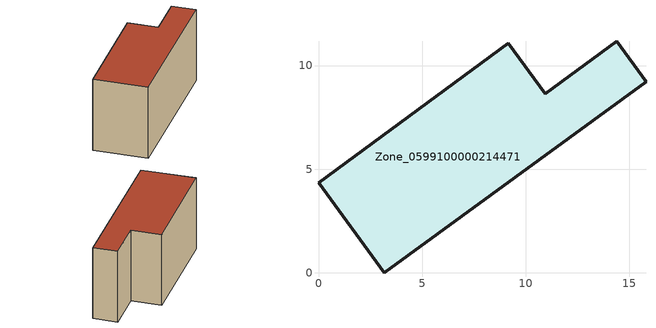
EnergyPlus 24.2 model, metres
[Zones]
Zone_0599100000214471
 floor ground (C_G): 3.18,0 0,4.34 9.17,11.08 10.94,8.65 14.39,11.17 15.81,9.23 z0
 wall outside (C_F): 0,4.34 3.18,0 15.81,9.23 14.39,11.17 10.94,8.65 9.17,11.08 0,4.34 z0:7.5
 roof outside (C_R): 9.17,11.08 0,4.34 3.18,0 15.81,9.23 14.39,11.17 10.94,8.65 z7.5
[BUILDING]
Pand.0599100000214471: North Axis=0; Terrain=City; Loads Convergence Tolerance Value=0.04; Temperature Convergence Tolerance Value=0.4; Solar Distribution=FullExterior; Maximum Number of Warmup Days=25; Minimum Number of Warmup Days=1
[Site:Location]
Rotterdam.The.Hague.AP_ZH_NLD Design_Conditions: Latitude=51.96; Longitude=4.45; Time Zone=1; Elevation=-4.5
[SITE:GROUNDTEMPERATURE:BUILDINGSURFACE]
18, 18, 18, 18, 18, 18, 18, 18, 18, 18, 18, 18
[MATERIAL] Thermal Absorptance=0.9; Solar Absorptance=0.7; Visible Absorptance=0.7
Name | Roughness | Thickness | Conductivity | Density | Specific Heat
G.TI.1975-1991 | MediumSmooth | 0.15 | 0.288461 | 540 | 1210
F.TI.1975-1991 | Rough | 0.3 | 0.230769 | 1920 | 840
R.TI.1975-1991 | MediumRough | 0.2 | 0.153846 | 1500 | 1000
[CONSTRUCTION]
C_G: G.TI.1975-1991
C_F: F.TI.1975-1991
C_R: R.TI.1975-1991
[ZONE]
Zone_0599100000214471: Type=1; Multiplier=1; Ceiling Height=Autocalculate; Volume=Autocalculate; Floor Area=autocalculate; Part of Total Floor Area=Yes
[ZONEINFILTRATION:DESIGNFLOWRATE]
Infil_Zone_0599100000214471: Zone or ZoneList or Space or SpaceList=Zone_0599100000214471; Schedule=AlwaysOn; Design Flow Rate Calculation Method=Flow/Area; Flow Rate per Floor Area=0.003; Constant Term Coefficient=1; Temperature Term Coefficient=0; Velocity Term Coefficient=0; Velocity Squared Term Coefficient=0
[HVACTEMPLATE:ZONE:IDEALLOADSAIRSYSTEM]
Zone_0599100000214471: Maximum Heating Supply Air Temperature=50; Minimum Cooling Supply Air Temperature=13; Maximum Heating Supply Air Humidity Ratio=0.0156; Minimum Cooling Supply Air Humidity Ratio=0.0077; Heating Limit=NoLimit; Cooling Limit=NoLimit; Dehumidification Control Type=ConstantSensibleHeatRatio; Cooling Sensible Heat Ratio=0.7; Dehumidification Setpoint=60; Humidification Control Type=None; Humidification Setpoint=30; Outdoor Air Method=None; Outdoor Air Flow Rate per Person=0.00944; Outdoor Air Flow Rate per Zone Floor Area=0; Outdoor Air Flow Rate per Zone=0; Demand Controlled Ventilation Type=None; Outdoor Air Economizer Type=NoEconomizer; Heat Recovery Type=None; Sensible Heat Recovery Effectiveness=0.7; Latent Heat Recovery Effectiveness=0.65
[ZONECONTROL:THERMOSTAT]
ThermostatControl_Zone_0599100000214471: Zone or ZoneList=Zone_0599100000214471; Control Type Schedule=DualSetpointControlType; Control 1=Thermostat_Zone_0599100000214471; Temperature Difference Between Cutout And Setpoint=0
[THERMOSTATSETPOINT:DUALSETPOINT]
Thermostat_Zone_0599100000214471: Heating Setpoint Temperature Schedule=HeatingSetpoint_Zone_0599100000214471; Cooling Setpoint Temperature Schedule=CoolingSetpoint_Zone_0599100000214471
[SCHEDULE:COMPACT]
HeatingSetpoint_Zone_0599100000214471: Through: 12/31, For: AllDays, Until: 24:00, 21
CoolingSetpoint_Zone_0599100000214471: Through: 12/31, For: AllDays, Until: 24:00, 24
DualSetpointControlType: Through: 12/31, For: AllDays, Until: 24:00, 4
AlwaysOn: Through: 12/31, For: AllDays, Until: 24:00, 1
